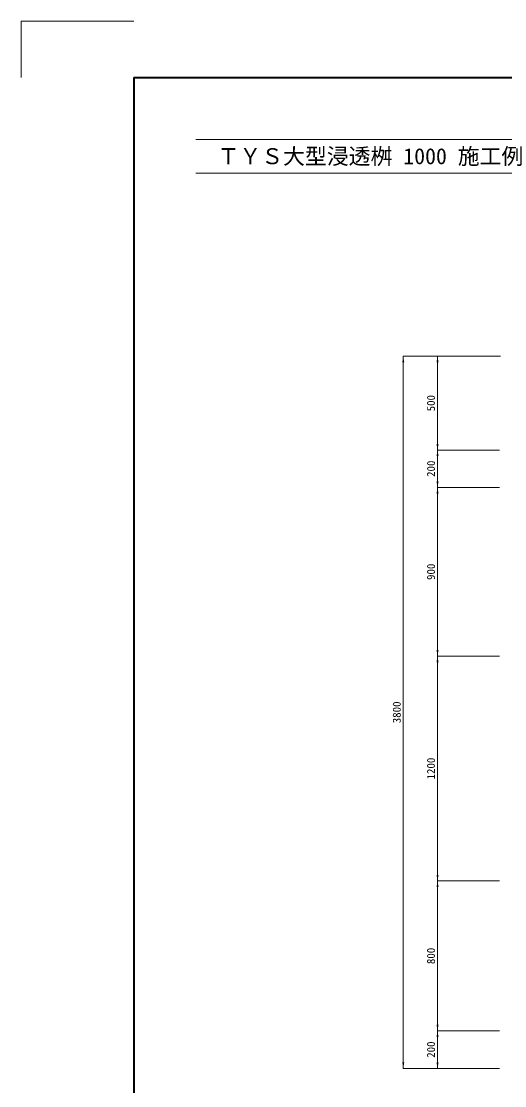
# Model space of a CAD drawing. Units: millimetres at full size, sheet at 1:30. Extents: x 19038 to 49388, y -43687 to -27642.
# Drawn here: x 43088 to 45666, y -40457 to -34777 of the extents above; entities that cross this region are included whole.
import ezdxf
from ezdxf.enums import TextEntityAlignment as Align

# ---------------------------------------------------------------- set-up
doc = ezdxf.new("R2010")
doc.units = ezdxf.units.MM
doc.header["$LTSCALE"] = 30
for name, color, linetype, lineweight in [('Defpoints_3', 7, 'Continuous', 13), ('図枠', 7, 'Continuous', 5), ('寸法線', 7, 'Continuous', 9)]:
    doc.layers.add(name, color=color, linetype=linetype, lineweight=lineweight)
doc.styles.add('ＭＳ ゴシック', font='')
doc.styles.get('ＭＳ ゴシック').set_extended_font_data('MS Gothic')

# ---------------------------------------------------------------- blocks, each defined once
blk = doc.blocks.new('filled_arrow')
at = {"color": 0, "linetype": 'Continuous', "lineweight": -2}
blk.add_solid([(7.5, 1.25), (0, 0), (7.5, -1.25)], dxfattribs=at)

msp = doc.modelspace()

# ---------------------------------------------------------------- linework, layer by layer
at = {"layer": 'Defpoints_3'}
for p, q in [((43087.99, -34776.71), (43087.99, -35076.71)), ((43687.99, -34776.71), (43087.99, -34776.71))]:
    msp.add_line(p, q, dxfattribs=at)
at = {"layer": '図枠', "lineweight": 40}
for q in [(49087.99, -35076.71), (43687.99, -43386.71)]:
    msp.add_line((43687.99, -35076.71), q, dxfattribs=at)
at = {"layer": '図枠', "lineweight": 13}
for p, q in [((44017.99, -35406.71), (48757.99, -35406.71)), ((44017.99, -35586.71), (48757.99, -35586.71))]:
    msp.add_line(p, q, dxfattribs=at)
at = {"layer": '寸法線'}
for p, q in [((45125.13, -40364.68), (45125.13, -36564.68)), ((45643.99, -36564.68), (45125.13, -36564.68)), ((45307.78, -36564.68), (45307.78, -37064.68)), ((45643.99, -36564.68), (45307.78, -36564.68)), ((45637.99, -37064.68), (45307.78, -37064.68)), ((45307.78, -37064.68), (45307.78, -37264.68)), ((45637.99, -37064.68), (45307.78, -37064.68)), ((45637.99, -37264.68), (45307.78, -37264.68)), ((45307.78, -37264.68), (45307.78, -38164.68)), ((45637.99, -37264.68), (45307.78, -37264.68)), ((45637.99, -38164.68), (45307.78, -38164.68)), ((45307.78, -38164.68), (45307.78, -39364.68)), ((45637.99, -38164.68), (45307.78, -38164.68)), ((45637.99, -39364.68), (45307.78, -39364.68)), ((45307.78, -39364.68), (45307.78, -40164.68)), ((45637.99, -39364.68), (45307.78, -39364.68)), ((45637.99, -40164.68), (45307.78, -40164.68)), ((45307.78, -40164.68), (45307.78, -40364.68)), ((45637.99, -40164.68), (45307.78, -40164.68)), ((45637.99, -40364.68), (45125.13, -40364.68)), ((45637.99, -40364.68), (45307.78, -40364.68))]:
    msp.add_line(p, q, dxfattribs=at)

# ---------------------------------------------------------------- block references
at = {"layer": '寸法線', "xscale": 4.33, "yscale": 4.33}
for p, rotation in [((45125.13, -36564.68), 270), ((45307.78, -36564.68), 270), ((45307.78, -37064.68), 90), ((45307.78, -37064.68), 270), ((45307.78, -37264.68), 90), ((45307.78, -37264.68), 270), ((45307.78, -38164.68), 90), ((45307.78, -38164.68), 270), ((45307.78, -39364.68), 90), ((45307.78, -39364.68), 270), ((45307.78, -40164.68), 90), ((45307.78, -40164.68), 270), ((45125.13, -40364.68), 90), ((45307.78, -40364.68), 90)]:
    msp.add_blockref('filled_arrow', p, dxfattribs=dict(at, rotation=rotation))

# ---------------------------------------------------------------- texts
at = {"layer": '図枠', "style": 'ＭＳ ゴシック'}
msp.add_text('\u3000ＴＹＳ大型浸透桝 1000 施工例', height=85.45, dxfattribs=at).set_placement((44017.99, -35496.71), align=Align.MIDDLE_LEFT)
at = {"layer": '寸法線', "style": 'ＭＳ ゴシック'}
for s, p in [('500', (45272.78, -36814.68)), ('200', (45272.78, -37164.68)), ('900', (45272.78, -37714.68)), ('3800', (45090.13, -38464.68)), ('1200', (45272.78, -38764.68)), ('800', (45272.78, -39764.68)), ('200', (45272.78, -40264.68))]:
    msp.add_text(s, height=42.72, rotation=90, dxfattribs=at).set_placement(p, align=Align.MIDDLE_CENTER)

doc.saveas('drawing.dxf')
